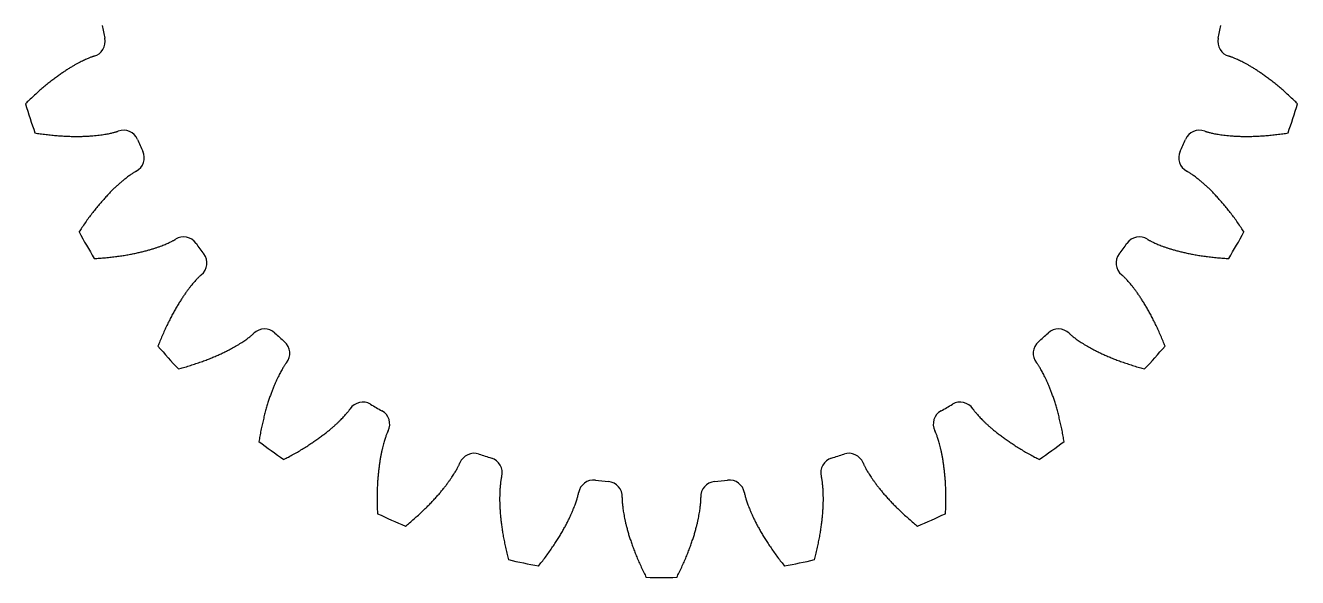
# Model space of a CAD drawing. Extents: x -53 to 53, y -53 to 53.
# Drawn here: x -51.1 to 51.1, y -53.3 to -9 of the extents above; entities that cross this region are included whole.
import ezdxf

# ---------------------------------------------------------------- set-up
doc = ezdxf.new("R2010")
doc.units = 0
doc.layers.add('MODELSKETCH_VISIBLE', color=7, linetype='CONTINUOUS')

msp = doc.modelspace()

# ---------------------------------------------------------------- linework, layer by layer
at = {"layer": 'MODELSKETCH_VISIBLE'}
for centre, radius, start, end in [((0, 0), 45.83, 191.3446, 192.6554), ((0, 0), 45.83, 347.3446, 348.6554), ((-45.92, -10.31), 1.23, 285.7774, 12.6554), ((45.92, -10.31), 1.23, 167.3446, 254.2226), ((0, 0), 53.33, 196.6801, 199.3199), ((0, 0), 53.33, 340.6801, 343.3199), ((-43.21, -18.65), 1.23, 23.3446, 110.2226), ((0, 0), 45.83, 203.3446, 204.6554), ((0, 0), 45.83, 335.3446, 336.6554), ((43.21, -18.65), 1.23, 69.7774, 156.6554), ((-42.77, -19.63), 1.23, 297.7774, 24.6554), ((42.77, -19.63), 1.23, 155.3446, 242.2226), ((0, 0), 53.33, 208.6801, 211.3199), ((-38.38, -27.22), 1.23, 35.3446, 122.2226), ((0, 0), 45.83, 215.3446, 216.6554), ((0, 0), 45.83, 323.3446, 324.6554), ((38.38, -27.22), 1.23, 57.7774, 144.6554), ((0, 0), 53.33, 328.6801, 331.3199), ((-37.75, -28.09), 1.23, 309.7774, 36.6554), ((37.75, -28.09), 1.23, 143.3446, 230.2226), ((-31.89, -34.61), 1.23, 47.3446, 134.2226), ((0, 0), 45.83, 227.3446, 228.6554), ((0, 0), 45.83, 311.3446, 312.6554), ((31.89, -34.61), 1.23, 45.7774, 132.6554), ((-31.09, -35.33), 1.23, 321.7774, 48.6554), ((31.09, -35.33), 1.23, 131.3446, 218.2226), ((0, 0), 53.33, 220.6801, 223.3199), ((0, 0), 53.33, 316.6801, 319.3199), ((-23.99, -40.48), 1.23, 59.3446, 146.2226), ((0, 0), 45.83, 239.3446, 240.6554), ((0, 0), 45.83, 299.3446, 300.6554), ((23.99, -40.48), 1.23, 33.7774, 120.6554), ((-23.06, -41.02), 1.23, 333.7774, 60.6554), ((23.06, -41.02), 1.23, 119.3446, 206.2226), ((0, 0), 53.33, 232.6801, 235.3199), ((0, 0), 53.33, 304.6801, 307.3199), ((-15.05, -44.59), 1.23, 71.3446, 158.2226), ((0, 0), 45.83, 251.3446, 252.6554), ((-14.03, -44.92), 1.23, 345.7774, 72.6554), ((14.03, -44.92), 1.23, 107.3446, 194.2226), ((0, 0), 45.83, 287.3446, 288.6554), ((15.05, -44.59), 1.23, 21.7774, 108.6554), ((-5.45, -46.74), 1.23, 83.3446, 170.2226), ((0, 0), 45.83, 263.3446, 264.6554), ((-4.38, -46.85), 1.23, 357.7774, 84.6554), ((4.38, -46.85), 1.23, 95.3446, 182.2226), ((0, 0), 45.83, 275.3446, 276.6554), ((5.45, -46.74), 1.23, 9.7774, 96.6554), ((0, 0), 53.33, 244.6801, 247.3199), ((0, 0), 53.33, 292.6801, 295.3199), ((0, 0), 53.33, 256.6801, 259.3199), ((0, 0), 53.33, 280.6801, 283.3199), ((0, 0), 53.33, 268.6801, 271.3199)]:
    msp.add_arc(centre, radius, start, end, dxfattribs=at)
for points, knots in [([(-45.58, -11.49), (-45.59, -11.49), (-45.6, -11.49), (-45.64, -11.51), (-45.7, -11.53), (-45.79, -11.56), (-45.88, -11.59), (-46, -11.64), (-46.13, -11.69), (-46.27, -11.76), (-46.43, -11.83), (-46.61, -11.92), (-46.8, -12.02), (-47.01, -12.13), (-47.23, -12.25), (-47.46, -12.39), (-47.71, -12.55), (-47.97, -12.72), (-48.24, -12.9), (-48.53, -13.1), (-48.82, -13.32), (-49.13, -13.56), (-49.44, -13.81), (-49.77, -14.08), (-50.1, -14.37), (-50.44, -14.68), (-50.77, -14.99), (-50.99, -15.21), (-51.09, -15.31)], [0.0826757, 0.0826757, 0.0826757, 0.0826757, 0.0901685, 0.1058639, 0.1244349, 0.1454924, 0.1687724, 0.1940804, 0.2212655, 0.2502063, 0.2808022, 0.3129681, 0.3466309, 0.3817268, 0.4181995, 0.4559989, 0.49508, 0.5354021, 0.5769281, 0.6196241, 0.6634589, 0.7084035, 0.7544313, 0.8015174, 0.8496385, 0.8987727, 0.9488996, 0.9925847, 0.9925847, 0.9925847, 0.9925847]), ([(51.09, -15.31), (50.99, -15.21), (50.77, -14.99), (50.44, -14.68), (50.1, -14.37), (49.77, -14.08), (49.44, -13.81), (49.13, -13.56), (48.82, -13.32), (48.53, -13.1), (48.24, -12.9), (47.97, -12.72), (47.71, -12.55), (47.46, -12.39), (47.23, -12.25), (47.01, -12.13), (46.8, -12.02), (46.61, -11.92), (46.43, -11.83), (46.27, -11.76), (46.13, -11.69), (46, -11.64), (45.88, -11.59), (45.79, -11.56), (45.7, -11.53), (45.64, -11.51), (45.6, -11.49), (45.59, -11.49), (45.58, -11.49)], [0, 0, 0, 0, 0.0436851, 0.093812, 0.1429463, 0.1910673, 0.2381534, 0.2841812, 0.3291259, 0.3729606, 0.4156566, 0.4571826, 0.4975047, 0.5365858, 0.5743852, 0.6108579, 0.6459538, 0.6796166, 0.7117825, 0.7423784, 0.7713192, 0.7985043, 0.8238123, 0.8470923, 0.8681498, 0.8867208, 0.9024162, 0.909909, 0.909909, 0.909909, 0.909909]), ([(-50.33, -17.64), (-50.19, -17.67), (-49.89, -17.71), (-49.44, -17.77), (-48.98, -17.82), (-48.54, -17.86), (-48.12, -17.89), (-47.71, -17.91), (-47.33, -17.92), (-46.96, -17.92), (-46.61, -17.92), (-46.28, -17.91), (-45.97, -17.89), (-45.68, -17.87), (-45.41, -17.85), (-45.16, -17.82), (-44.93, -17.79), (-44.71, -17.75), (-44.52, -17.72), (-44.34, -17.69), (-44.19, -17.65), (-44.05, -17.62), (-43.93, -17.59), (-43.83, -17.56), (-43.75, -17.54), (-43.69, -17.52), (-43.65, -17.5), (-43.63, -17.5), (-43.63, -17.5)], [0, 0, 0, 0, 0.0436851, 0.093812, 0.1429463, 0.1910673, 0.2381534, 0.2841812, 0.3291259, 0.3729606, 0.4156566, 0.4571826, 0.4975047, 0.5365858, 0.5743852, 0.6108579, 0.6459538, 0.6796166, 0.7117825, 0.7423784, 0.7713192, 0.7985043, 0.8238123, 0.8470923, 0.8681498, 0.8867208, 0.9024162, 0.909909, 0.909909, 0.909909, 0.909909]), ([(43.63, -17.5), (43.63, -17.5), (43.65, -17.5), (43.69, -17.52), (43.75, -17.54), (43.83, -17.56), (43.93, -17.59), (44.05, -17.62), (44.19, -17.65), (44.34, -17.69), (44.52, -17.72), (44.71, -17.75), (44.93, -17.79), (45.16, -17.82), (45.41, -17.85), (45.68, -17.87), (45.97, -17.89), (46.28, -17.91), (46.61, -17.92), (46.96, -17.92), (47.33, -17.92), (47.71, -17.91), (48.12, -17.89), (48.54, -17.86), (48.98, -17.82), (49.44, -17.77), (49.89, -17.71), (50.19, -17.67), (50.33, -17.64)], [0.0826757, 0.0826757, 0.0826757, 0.0826757, 0.0901685, 0.1058639, 0.1244349, 0.1454924, 0.1687724, 0.1940804, 0.2212655, 0.2502063, 0.2808022, 0.3129681, 0.3466309, 0.3817268, 0.4181995, 0.4559989, 0.49508, 0.5354021, 0.5769281, 0.6196241, 0.6634589, 0.7084035, 0.7544313, 0.8015174, 0.8496385, 0.8987727, 0.9488996, 0.9925847, 0.9925847, 0.9925847, 0.9925847]), ([(-42.2, -20.71), (-42.2, -20.72), (-42.21, -20.72), (-42.25, -20.75), (-42.31, -20.78), (-42.38, -20.82), (-42.47, -20.88), (-42.57, -20.95), (-42.69, -21.03), (-42.82, -21.12), (-42.96, -21.23), (-43.11, -21.35), (-43.28, -21.49), (-43.46, -21.64), (-43.65, -21.81), (-43.85, -21.99), (-44.06, -22.19), (-44.28, -22.41), (-44.51, -22.65), (-44.74, -22.91), (-44.98, -23.18), (-45.23, -23.47), (-45.49, -23.79), (-45.75, -24.12), (-46.02, -24.47), (-46.28, -24.85), (-46.54, -25.22), (-46.71, -25.48), (-46.79, -25.6)], [0.0826757, 0.0826757, 0.0826757, 0.0826757, 0.0901685, 0.1058639, 0.1244349, 0.1454924, 0.1687724, 0.1940804, 0.2212655, 0.2502063, 0.2808022, 0.3129681, 0.3466309, 0.3817268, 0.4181995, 0.4559989, 0.49508, 0.5354021, 0.5769281, 0.6196241, 0.6634589, 0.7084035, 0.7544313, 0.8015174, 0.8496385, 0.8987727, 0.9488996, 0.9925847, 0.9925847, 0.9925847, 0.9925847]), ([(46.79, -25.6), (46.71, -25.48), (46.54, -25.22), (46.28, -24.85), (46.02, -24.47), (45.75, -24.12), (45.49, -23.79), (45.23, -23.47), (44.98, -23.18), (44.74, -22.91), (44.51, -22.65), (44.28, -22.41), (44.06, -22.19), (43.85, -21.99), (43.65, -21.81), (43.46, -21.64), (43.28, -21.49), (43.11, -21.35), (42.96, -21.23), (42.82, -21.12), (42.69, -21.03), (42.57, -20.95), (42.47, -20.88), (42.38, -20.82), (42.31, -20.78), (42.25, -20.75), (42.21, -20.72), (42.2, -20.72), (42.2, -20.71)], [0, 0, 0, 0, 0.0436851, 0.093812, 0.1429463, 0.1910673, 0.2381534, 0.2841812, 0.3291259, 0.3729606, 0.4156566, 0.4571826, 0.4975047, 0.5365858, 0.5743852, 0.6108579, 0.6459538, 0.6796166, 0.7117825, 0.7423784, 0.7713192, 0.7985043, 0.8238123, 0.8470923, 0.8681498, 0.8867208, 0.9024162, 0.909909, 0.909909, 0.909909, 0.909909]), ([(-45.56, -27.72), (-45.42, -27.72), (-45.11, -27.7), (-44.66, -27.66), (-44.2, -27.61), (-43.76, -27.56), (-43.35, -27.5), (-42.95, -27.44), (-42.57, -27.37), (-42.21, -27.29), (-41.87, -27.22), (-41.55, -27.14), (-41.25, -27.06), (-40.97, -26.98), (-40.71, -26.9), (-40.47, -26.82), (-40.25, -26.74), (-40.05, -26.66), (-39.86, -26.59), (-39.7, -26.52), (-39.55, -26.45), (-39.42, -26.39), (-39.32, -26.34), (-39.22, -26.29), (-39.15, -26.25), (-39.09, -26.22), (-39.05, -26.2), (-39.04, -26.19), (-39.04, -26.19)], [0, 0, 0, 0, 0.0436851, 0.093812, 0.1429463, 0.1910673, 0.2381534, 0.2841812, 0.3291259, 0.3729606, 0.4156566, 0.4571826, 0.4975047, 0.5365858, 0.5743852, 0.6108579, 0.6459538, 0.6796166, 0.7117825, 0.7423784, 0.7713192, 0.7985043, 0.8238123, 0.8470923, 0.8681498, 0.8867208, 0.9024162, 0.909909, 0.909909, 0.909909, 0.909909]), ([(39.04, -26.19), (39.04, -26.19), (39.05, -26.2), (39.09, -26.22), (39.15, -26.25), (39.22, -26.29), (39.32, -26.34), (39.42, -26.39), (39.55, -26.45), (39.7, -26.52), (39.86, -26.59), (40.05, -26.66), (40.25, -26.74), (40.47, -26.82), (40.71, -26.9), (40.97, -26.98), (41.25, -27.06), (41.55, -27.14), (41.87, -27.22), (42.21, -27.29), (42.57, -27.37), (42.95, -27.44), (43.35, -27.5), (43.76, -27.56), (44.2, -27.61), (44.66, -27.66), (45.11, -27.7), (45.42, -27.72), (45.56, -27.72)], [0.0826757, 0.0826757, 0.0826757, 0.0826757, 0.0901685, 0.1058639, 0.1244349, 0.1454924, 0.1687724, 0.1940804, 0.2212655, 0.2502063, 0.2808022, 0.3129681, 0.3466309, 0.3817268, 0.4181995, 0.4559989, 0.49508, 0.5354021, 0.5769281, 0.6196241, 0.6634589, 0.7084035, 0.7544313, 0.8015174, 0.8496385, 0.8987727, 0.9488996, 0.9925847, 0.9925847, 0.9925847, 0.9925847]), ([(-36.97, -29.04), (-36.97, -29.04), (-36.98, -29.05), (-37.02, -29.08), (-37.06, -29.12), (-37.13, -29.18), (-37.2, -29.25), (-37.29, -29.34), (-37.38, -29.44), (-37.49, -29.56), (-37.61, -29.69), (-37.73, -29.85), (-37.87, -30.01), (-38.01, -30.2), (-38.16, -30.41), (-38.32, -30.63), (-38.48, -30.87), (-38.65, -31.13), (-38.82, -31.41), (-39, -31.71), (-39.18, -32.03), (-39.37, -32.37), (-39.55, -32.73), (-39.74, -33.11), (-39.92, -33.51), (-40.11, -33.93), (-40.28, -34.35), (-40.39, -34.63), (-40.45, -34.76)], [0.0826757, 0.0826757, 0.0826757, 0.0826757, 0.0901685, 0.1058639, 0.1244349, 0.1454924, 0.1687724, 0.1940804, 0.2212655, 0.2502063, 0.2808022, 0.3129681, 0.3466309, 0.3817268, 0.4181995, 0.4559989, 0.49508, 0.5354021, 0.5769281, 0.6196241, 0.6634589, 0.7084035, 0.7544313, 0.8015174, 0.8496385, 0.8987727, 0.9488996, 0.9925847, 0.9925847, 0.9925847, 0.9925847]), ([(40.45, -34.76), (40.39, -34.63), (40.28, -34.35), (40.11, -33.93), (39.92, -33.51), (39.74, -33.11), (39.55, -32.73), (39.37, -32.37), (39.18, -32.03), (39, -31.71), (38.82, -31.41), (38.65, -31.13), (38.48, -30.87), (38.32, -30.63), (38.16, -30.41), (38.01, -30.2), (37.87, -30.01), (37.73, -29.85), (37.61, -29.69), (37.49, -29.56), (37.38, -29.44), (37.29, -29.34), (37.2, -29.25), (37.13, -29.18), (37.06, -29.12), (37.02, -29.08), (36.98, -29.05), (36.97, -29.04), (36.97, -29.04)], [0, 0, 0, 0, 0.0436851, 0.093812, 0.1429463, 0.1910673, 0.2381534, 0.2841812, 0.3291259, 0.3729606, 0.4156566, 0.4571826, 0.4975047, 0.5365858, 0.5743852, 0.6108579, 0.6459538, 0.6796166, 0.7117825, 0.7423784, 0.7713192, 0.7985043, 0.8238123, 0.8470923, 0.8681498, 0.8867208, 0.9024162, 0.909909, 0.909909, 0.909909, 0.909909]), ([(-38.8, -36.59), (-38.66, -36.55), (-38.37, -36.47), (-37.93, -36.34), (-37.5, -36.2), (-37.08, -36.06), (-36.68, -35.91), (-36.3, -35.77), (-35.95, -35.62), (-35.61, -35.47), (-35.3, -35.33), (-35, -35.19), (-34.72, -35.04), (-34.47, -34.91), (-34.23, -34.77), (-34.01, -34.65), (-33.81, -34.52), (-33.63, -34.41), (-33.46, -34.3), (-33.32, -34.19), (-33.19, -34.1), (-33.08, -34.01), (-32.98, -33.94), (-32.9, -33.87), (-32.84, -33.82), (-32.79, -33.78), (-32.75, -33.74), (-32.74, -33.73), (-32.74, -33.73)], [0, 0, 0, 0, 0.0436851, 0.093812, 0.1429463, 0.1910673, 0.2381534, 0.2841812, 0.3291259, 0.3729606, 0.4156566, 0.4571826, 0.4975047, 0.5365858, 0.5743852, 0.6108579, 0.6459538, 0.6796166, 0.7117825, 0.7423784, 0.7713192, 0.7985043, 0.8238123, 0.8470923, 0.8681498, 0.8867208, 0.9024162, 0.909909, 0.909909, 0.909909, 0.909909]), ([(32.74, -33.73), (32.74, -33.73), (32.75, -33.74), (32.79, -33.78), (32.84, -33.82), (32.9, -33.87), (32.98, -33.94), (33.08, -34.01), (33.19, -34.1), (33.32, -34.19), (33.46, -34.3), (33.63, -34.41), (33.81, -34.52), (34.01, -34.65), (34.23, -34.77), (34.47, -34.91), (34.72, -35.04), (35, -35.19), (35.3, -35.33), (35.61, -35.47), (35.95, -35.62), (36.3, -35.77), (36.68, -35.91), (37.08, -36.06), (37.5, -36.2), (37.93, -36.34), (38.37, -36.47), (38.66, -36.55), (38.8, -36.59)], [0.0826757, 0.0826757, 0.0826757, 0.0826757, 0.0901685, 0.1058639, 0.1244349, 0.1454924, 0.1687724, 0.1940804, 0.2212655, 0.2502063, 0.2808022, 0.3129681, 0.3466309, 0.3817268, 0.4181995, 0.4559989, 0.49508, 0.5354021, 0.5769281, 0.6196241, 0.6634589, 0.7084035, 0.7544313, 0.8015174, 0.8496385, 0.8987727, 0.9488996, 0.9925847, 0.9925847, 0.9925847, 0.9925847]), ([(-30.12, -36.09), (-30.13, -36.09), (-30.13, -36.1), (-30.16, -36.14), (-30.2, -36.19), (-30.25, -36.26), (-30.31, -36.35), (-30.37, -36.45), (-30.44, -36.57), (-30.52, -36.71), (-30.61, -36.86), (-30.7, -37.04), (-30.8, -37.23), (-30.9, -37.44), (-31.01, -37.68), (-31.11, -37.93), (-31.22, -38.2), (-31.33, -38.49), (-31.45, -38.79), (-31.56, -39.12), (-31.67, -39.47), (-31.78, -39.84), (-31.88, -40.23), (-31.98, -40.64), (-32.08, -41.07), (-32.18, -41.52), (-32.26, -41.97), (-32.31, -42.27), (-32.33, -42.41)], [0.0826757, 0.0826757, 0.0826757, 0.0826757, 0.0901685, 0.1058639, 0.1244349, 0.1454924, 0.1687724, 0.1940804, 0.2212655, 0.2502063, 0.2808022, 0.3129681, 0.3466309, 0.3817268, 0.4181995, 0.4559989, 0.49508, 0.5354021, 0.5769281, 0.6196241, 0.6634589, 0.7084035, 0.7544313, 0.8015174, 0.8496385, 0.8987727, 0.9488996, 0.9925847, 0.9925847, 0.9925847, 0.9925847]), ([(32.33, -42.41), (32.31, -42.27), (32.26, -41.97), (32.18, -41.52), (32.08, -41.07), (31.98, -40.64), (31.88, -40.23), (31.78, -39.84), (31.67, -39.47), (31.56, -39.12), (31.45, -38.79), (31.33, -38.49), (31.22, -38.2), (31.11, -37.93), (31.01, -37.68), (30.9, -37.44), (30.8, -37.23), (30.7, -37.04), (30.61, -36.86), (30.52, -36.71), (30.44, -36.57), (30.37, -36.45), (30.31, -36.35), (30.25, -36.26), (30.2, -36.19), (30.16, -36.14), (30.13, -36.1), (30.13, -36.09), (30.12, -36.09)], [0, 0, 0, 0, 0.0436851, 0.093812, 0.1429463, 0.1910673, 0.2381534, 0.2841812, 0.3291259, 0.3729606, 0.4156566, 0.4571826, 0.4975047, 0.5365858, 0.5743852, 0.6108579, 0.6459538, 0.6796166, 0.7117825, 0.7423784, 0.7713192, 0.7985043, 0.8238123, 0.8470923, 0.8681498, 0.8867208, 0.9024162, 0.909909, 0.909909, 0.909909, 0.909909]), ([(-30.35, -43.86), (-30.22, -43.79), (-29.95, -43.65), (-29.55, -43.43), (-29.15, -43.21), (-28.77, -42.98), (-28.41, -42.75), (-28.07, -42.53), (-27.76, -42.32), (-27.46, -42.1), (-27.18, -41.89), (-26.92, -41.69), (-26.68, -41.5), (-26.45, -41.31), (-26.25, -41.13), (-26.06, -40.96), (-25.89, -40.8), (-25.74, -40.65), (-25.6, -40.5), (-25.48, -40.37), (-25.37, -40.26), (-25.28, -40.15), (-25.2, -40.05), (-25.14, -39.97), (-25.09, -39.91), (-25.05, -39.85), (-25.02, -39.81), (-25.02, -39.81), (-25.01, -39.8)], [0, 0, 0, 0, 0.0436851, 0.093812, 0.1429463, 0.1910673, 0.2381534, 0.2841812, 0.3291259, 0.3729606, 0.4156566, 0.4571826, 0.4975047, 0.5365858, 0.5743852, 0.6108579, 0.6459538, 0.6796166, 0.7117825, 0.7423784, 0.7713192, 0.7985043, 0.8238123, 0.8470923, 0.8681498, 0.8867208, 0.9024162, 0.909909, 0.909909, 0.909909, 0.909909]), ([(25.01, -39.8), (25.02, -39.81), (25.02, -39.81), (25.05, -39.85), (25.09, -39.91), (25.14, -39.97), (25.2, -40.05), (25.28, -40.15), (25.37, -40.26), (25.48, -40.37), (25.6, -40.5), (25.74, -40.65), (25.89, -40.8), (26.06, -40.96), (26.25, -41.13), (26.45, -41.31), (26.68, -41.5), (26.92, -41.69), (27.18, -41.89), (27.46, -42.1), (27.76, -42.32), (28.07, -42.53), (28.41, -42.75), (28.77, -42.98), (29.15, -43.21), (29.55, -43.43), (29.95, -43.65), (30.22, -43.79), (30.35, -43.86)], [0.0826757, 0.0826757, 0.0826757, 0.0826757, 0.0901685, 0.1058639, 0.1244349, 0.1454924, 0.1687724, 0.1940804, 0.2212655, 0.2502063, 0.2808022, 0.3129681, 0.3466309, 0.3817268, 0.4181995, 0.4559989, 0.49508, 0.5354021, 0.5769281, 0.6196241, 0.6634589, 0.7084035, 0.7544313, 0.8015174, 0.8496385, 0.8987727, 0.9488996, 0.9925847, 0.9925847, 0.9925847, 0.9925847]), ([(-21.96, -41.56), (-21.96, -41.57), (-21.97, -41.58), (-21.99, -41.62), (-22.02, -41.68), (-22.05, -41.76), (-22.09, -41.85), (-22.13, -41.97), (-22.18, -42.1), (-22.23, -42.25), (-22.28, -42.42), (-22.33, -42.61), (-22.39, -42.82), (-22.44, -43.05), (-22.5, -43.3), (-22.55, -43.57), (-22.6, -43.85), (-22.65, -44.16), (-22.69, -44.48), (-22.73, -44.83), (-22.77, -45.19), (-22.8, -45.58), (-22.82, -45.98), (-22.84, -46.41), (-22.84, -46.85), (-22.84, -47.31), (-22.83, -47.76), (-22.82, -48.07), (-22.81, -48.21)], [0.0826757, 0.0826757, 0.0826757, 0.0826757, 0.0901685, 0.1058639, 0.1244349, 0.1454924, 0.1687724, 0.1940804, 0.2212655, 0.2502063, 0.2808022, 0.3129681, 0.3466309, 0.3817268, 0.4181995, 0.4559989, 0.49508, 0.5354021, 0.5769281, 0.6196241, 0.6634589, 0.7084035, 0.7544313, 0.8015174, 0.8496385, 0.8987727, 0.9488996, 0.9925847, 0.9925847, 0.9925847, 0.9925847]), ([(22.81, -48.21), (22.82, -48.07), (22.83, -47.76), (22.84, -47.31), (22.84, -46.85), (22.84, -46.41), (22.82, -45.98), (22.8, -45.58), (22.77, -45.19), (22.73, -44.83), (22.69, -44.48), (22.65, -44.16), (22.6, -43.85), (22.55, -43.57), (22.5, -43.3), (22.44, -43.05), (22.39, -42.82), (22.33, -42.61), (22.28, -42.42), (22.23, -42.25), (22.18, -42.1), (22.13, -41.97), (22.09, -41.85), (22.05, -41.76), (22.02, -41.68), (21.99, -41.62), (21.97, -41.58), (21.96, -41.57), (21.96, -41.56)], [0, 0, 0, 0, 0.0436851, 0.093812, 0.1429463, 0.1910673, 0.2381534, 0.2841812, 0.3291259, 0.3729606, 0.4156566, 0.4571826, 0.4975047, 0.5365858, 0.5743852, 0.6108579, 0.6459538, 0.6796166, 0.7117825, 0.7423784, 0.7713192, 0.7985043, 0.8238123, 0.8470923, 0.8681498, 0.8867208, 0.9024162, 0.909909, 0.909909, 0.909909, 0.909909]), ([(-20.56, -49.21), (-20.45, -49.12), (-20.22, -48.93), (-19.87, -48.63), (-19.53, -48.32), (-19.21, -48.02), (-18.9, -47.73), (-18.62, -47.44), (-18.35, -47.16), (-18.1, -46.89), (-17.87, -46.63), (-17.66, -46.38), (-17.47, -46.14), (-17.29, -45.91), (-17.12, -45.69), (-16.98, -45.48), (-16.84, -45.29), (-16.73, -45.11), (-16.62, -44.94), (-16.53, -44.79), (-16.45, -44.65), (-16.38, -44.53), (-16.32, -44.42), (-16.28, -44.33), (-16.24, -44.25), (-16.22, -44.19), (-16.2, -44.15), (-16.19, -44.14), (-16.19, -44.13)], [0, 0, 0, 0, 0.0436851, 0.093812, 0.1429463, 0.1910673, 0.2381534, 0.2841812, 0.3291259, 0.3729606, 0.4156566, 0.4571826, 0.4975047, 0.5365858, 0.5743852, 0.6108579, 0.6459538, 0.6796166, 0.7117825, 0.7423784, 0.7713192, 0.7985043, 0.8238123, 0.8470923, 0.8681498, 0.8867208, 0.9024162, 0.909909, 0.909909, 0.909909, 0.909909]), ([(16.19, -44.13), (16.19, -44.14), (16.2, -44.15), (16.22, -44.19), (16.24, -44.25), (16.28, -44.33), (16.32, -44.42), (16.38, -44.53), (16.45, -44.65), (16.53, -44.79), (16.62, -44.94), (16.73, -45.11), (16.84, -45.29), (16.98, -45.48), (17.12, -45.69), (17.29, -45.91), (17.47, -46.14), (17.66, -46.38), (17.87, -46.63), (18.1, -46.89), (18.35, -47.16), (18.62, -47.44), (18.9, -47.73), (19.21, -48.02), (19.53, -48.32), (19.87, -48.63), (20.22, -48.93), (20.45, -49.12), (20.56, -49.21)], [0.0826757, 0.0826757, 0.0826757, 0.0826757, 0.0901685, 0.1058639, 0.1244349, 0.1454924, 0.1687724, 0.1940804, 0.2212655, 0.2502063, 0.2808022, 0.3129681, 0.3466309, 0.3817268, 0.4181995, 0.4559989, 0.49508, 0.5354021, 0.5769281, 0.6196241, 0.6634589, 0.7084035, 0.7544313, 0.8015174, 0.8496385, 0.8987727, 0.9488996, 0.9925847, 0.9925847, 0.9925847, 0.9925847]), ([(-12.84, -45.22), (-12.84, -45.22), (-12.85, -45.24), (-12.86, -45.28), (-12.87, -45.34), (-12.89, -45.43), (-12.9, -45.53), (-12.92, -45.65), (-12.94, -45.79), (-12.95, -45.95), (-12.97, -46.13), (-12.98, -46.32), (-12.99, -46.54), (-13, -46.78), (-13, -47.03), (-13, -47.3), (-12.99, -47.59), (-12.97, -47.9), (-12.95, -48.23), (-12.92, -48.58), (-12.87, -48.94), (-12.82, -49.32), (-12.76, -49.72), (-12.69, -50.14), (-12.6, -50.57), (-12.51, -51.02), (-12.4, -51.47), (-12.32, -51.76), (-12.29, -51.9)], [0.0826757, 0.0826757, 0.0826757, 0.0826757, 0.0901685, 0.1058639, 0.1244349, 0.1454924, 0.1687724, 0.1940804, 0.2212655, 0.2502063, 0.2808022, 0.3129681, 0.3466309, 0.3817268, 0.4181995, 0.4559989, 0.49508, 0.5354021, 0.5769281, 0.6196241, 0.6634589, 0.7084035, 0.7544313, 0.8015174, 0.8496385, 0.8987727, 0.9488996, 0.9925847, 0.9925847, 0.9925847, 0.9925847]), ([(12.29, -51.9), (12.32, -51.76), (12.4, -51.47), (12.51, -51.02), (12.6, -50.57), (12.69, -50.14), (12.76, -49.72), (12.82, -49.32), (12.87, -48.94), (12.92, -48.58), (12.95, -48.23), (12.97, -47.9), (12.99, -47.59), (13, -47.3), (13, -47.03), (13, -46.78), (12.99, -46.54), (12.98, -46.32), (12.97, -46.13), (12.95, -45.95), (12.94, -45.79), (12.92, -45.65), (12.9, -45.53), (12.89, -45.43), (12.87, -45.34), (12.86, -45.28), (12.85, -45.24), (12.84, -45.22), (12.84, -45.22)], [0, 0, 0, 0, 0.0436851, 0.093812, 0.1429463, 0.1910673, 0.2381534, 0.2841812, 0.3291259, 0.3729606, 0.4156566, 0.4571826, 0.4975047, 0.5365858, 0.5743852, 0.6108579, 0.6459538, 0.6796166, 0.7117825, 0.7423784, 0.7713192, 0.7985043, 0.8238123, 0.8470923, 0.8681498, 0.8867208, 0.9024162, 0.909909, 0.909909, 0.909909, 0.909909]), ([(-9.88, -52.41), (-9.79, -52.3), (-9.6, -52.06), (-9.33, -51.7), (-9.06, -51.33), (-8.8, -50.96), (-8.57, -50.61), (-8.35, -50.27), (-8.15, -49.95), (-7.96, -49.63), (-7.79, -49.33), (-7.63, -49.04), (-7.49, -48.76), (-7.37, -48.5), (-7.25, -48.25), (-7.15, -48.02), (-7.06, -47.8), (-6.98, -47.6), (-6.91, -47.42), (-6.85, -47.25), (-6.81, -47.09), (-6.76, -46.96), (-6.73, -46.84), (-6.71, -46.74), (-6.69, -46.66), (-6.67, -46.6), (-6.66, -46.55), (-6.66, -46.54), (-6.66, -46.53)], [0, 0, 0, 0, 0.0436851, 0.093812, 0.1429463, 0.1910673, 0.2381534, 0.2841812, 0.3291259, 0.3729606, 0.4156566, 0.4571826, 0.4975047, 0.5365858, 0.5743852, 0.6108579, 0.6459538, 0.6796166, 0.7117825, 0.7423784, 0.7713192, 0.7985043, 0.8238123, 0.8470923, 0.8681498, 0.8867208, 0.9024162, 0.909909, 0.909909, 0.909909, 0.909909]), ([(-3.16, -46.9), (-3.16, -46.91), (-3.16, -46.92), (-3.16, -46.97), (-3.16, -47.03), (-3.16, -47.11), (-3.15, -47.22), (-3.15, -47.34), (-3.13, -47.48), (-3.12, -47.64), (-3.1, -47.82), (-3.07, -48.01), (-3.03, -48.23), (-2.99, -48.46), (-2.94, -48.7), (-2.88, -48.97), (-2.81, -49.25), (-2.73, -49.55), (-2.64, -49.87), (-2.53, -50.2), (-2.42, -50.55), (-2.29, -50.91), (-2.14, -51.29), (-1.99, -51.68), (-1.81, -52.09), (-1.62, -52.51), (-1.43, -52.92), (-1.29, -53.19), (-1.23, -53.32)], [0.0826757, 0.0826757, 0.0826757, 0.0826757, 0.0901685, 0.1058639, 0.1244349, 0.1454924, 0.1687724, 0.1940804, 0.2212655, 0.2502063, 0.2808022, 0.3129681, 0.3466309, 0.3817268, 0.4181995, 0.4559989, 0.49508, 0.5354021, 0.5769281, 0.6196241, 0.6634589, 0.7084035, 0.7544313, 0.8015174, 0.8496385, 0.8987727, 0.9488996, 0.9925847, 0.9925847, 0.9925847, 0.9925847]), ([(1.23, -53.32), (1.29, -53.19), (1.43, -52.92), (1.62, -52.51), (1.81, -52.09), (1.99, -51.68), (2.14, -51.29), (2.29, -50.91), (2.42, -50.55), (2.53, -50.2), (2.64, -49.87), (2.73, -49.55), (2.81, -49.25), (2.88, -48.97), (2.94, -48.7), (2.99, -48.46), (3.03, -48.23), (3.07, -48.01), (3.1, -47.82), (3.12, -47.64), (3.13, -47.48), (3.15, -47.34), (3.15, -47.22), (3.16, -47.11), (3.16, -47.03), (3.16, -46.97), (3.16, -46.92), (3.16, -46.91), (3.16, -46.9)], [0, 0, 0, 0, 0.0436851, 0.093812, 0.1429463, 0.1910673, 0.2381534, 0.2841812, 0.3291259, 0.3729606, 0.4156566, 0.4571826, 0.4975047, 0.5365858, 0.5743852, 0.6108579, 0.6459538, 0.6796166, 0.7117825, 0.7423784, 0.7713192, 0.7985043, 0.8238123, 0.8470923, 0.8681498, 0.8867208, 0.9024162, 0.909909, 0.909909, 0.909909, 0.909909]), ([(6.66, -46.53), (6.66, -46.54), (6.66, -46.55), (6.67, -46.6), (6.69, -46.66), (6.71, -46.74), (6.73, -46.84), (6.76, -46.96), (6.81, -47.09), (6.85, -47.25), (6.91, -47.42), (6.98, -47.6), (7.06, -47.8), (7.15, -48.02), (7.25, -48.25), (7.37, -48.5), (7.49, -48.76), (7.63, -49.04), (7.79, -49.33), (7.96, -49.63), (8.15, -49.95), (8.35, -50.27), (8.57, -50.61), (8.8, -50.96), (9.06, -51.33), (9.33, -51.7), (9.6, -52.06), (9.79, -52.3), (9.88, -52.41)], [0.0826757, 0.0826757, 0.0826757, 0.0826757, 0.0901685, 0.1058639, 0.1244349, 0.1454924, 0.1687724, 0.1940804, 0.2212655, 0.2502063, 0.2808022, 0.3129681, 0.3466309, 0.3817268, 0.4181995, 0.4559989, 0.49508, 0.5354021, 0.5769281, 0.6196241, 0.6634589, 0.7084035, 0.7544313, 0.8015174, 0.8496385, 0.8987727, 0.9488996, 0.9925847, 0.9925847, 0.9925847, 0.9925847])]:
    msp.add_open_spline(points, degree=3, knots=knots, dxfattribs=at)

doc.saveas('drawing.dxf')
